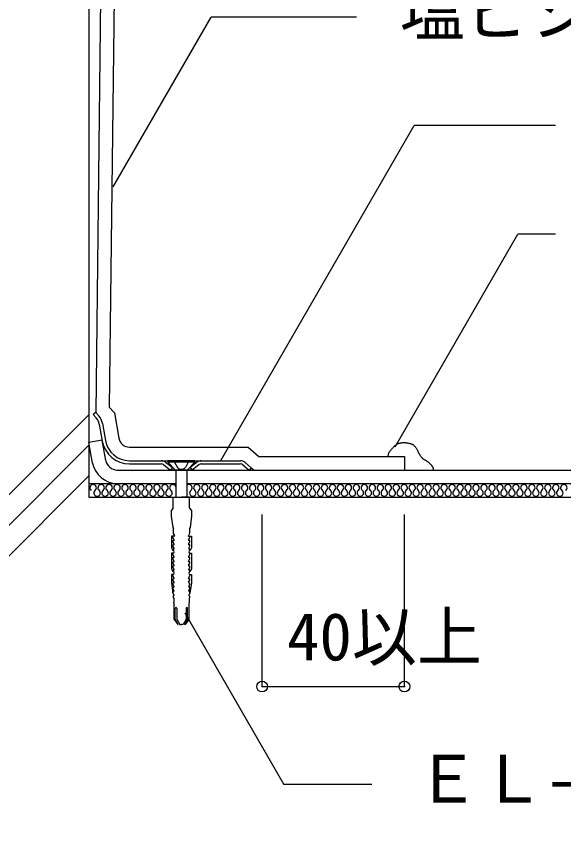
# Model space of a CAD drawing. Units: millimetres, scale not verified. Extents: x -615 to 665, y -971 to 997.
# Drawn here: x -371.5 to -169.4, y -749.3 to -449.9 of the extents above; entities that cross this region are included whole.
import ezdxf
from ezdxf.enums import TextEntityAlignment as Align

# ---------------------------------------------------------------- set-up
doc = ezdxf.new("R2010")
doc.units = ezdxf.units.MM
doc.header["$LTSCALE"] = 8
doc.header["$PDMODE"] = 32
doc.header["$PDSIZE"] = 4
doc.linetypes.add('DASHED3', pattern=[4, 3, -1])
for name, color, linetype in [('4-2', 7, 'Continuous'), ('4-4', 2, 'Continuous'), ('4-6', 2, 'Continuous'), ('4-7', 7, 'Continuous'), ('4-A', 7, 'Continuous'), ('4-B', 7, 'Continuous'), ('4-D', 4, 'Continuous'), ('4-E', 4, 'Continuous')]:
    doc.layers.add(name, color=color, linetype=linetype)
doc.styles.add('ＭＳ ゴシック', font='')
doc.styles.get('ＭＳ ゴシック').set_extended_font_data('MS Gothic')

msp = doc.modelspace()

# ---------------------------------------------------------------- linework, layer by layer
at = {"layer": '4-2'}
for p, q in [((-344.705, -227.311), (-344.705, -627.311)), ((-338.505, -287.049), (-342.169, -596.052)), ((-343.356, -614.814), (-344.705, -607.165)), ((-284.758, -616.446), (-283.743, -617.311)), ((-334.3, -617.311), (-228.24, -617.311)), ((-344.705, -622.311), (-312.536, -622.311)), ((-308.536, -622.311), (545.295, -622.311)), ((-344.705, -627.311), (545.295, -627.311))]:
    msp.add_line(p, q, dxfattribs=at)
for points in [[(-338.453, -613.826), (-339.781, -606.297), (-344.705, -607.165)], [(-234.237, -612.311), (-234.219, -612.18), (-234.186, -611.955), (-234.148, -611.731), (-234.103, -611.511), (-234.048, -611.294), (-233.979, -611.083), (-233.931, -610.963), (-233.891, -610.871), (-233.812, -610.715), (-233.725, -610.563), (-233.631, -610.414), (-233.53, -610.269), (-233.426, -610.126), (-233.363, -610.045), (-233.289, -609.95), (-233.159, -609.79), (-233.026, -609.632), (-232.891, -609.476), (-232.754, -609.323), (-232.615, -609.171), (-232.533, -609.084), (-232.448, -608.993), (-232.298, -608.837), (-232.147, -608.684), (-231.992, -608.534), (-231.833, -608.387), (-231.669, -608.246), (-231.572, -608.166), (-231.484, -608.098), (-231.33, -607.983), (-231.171, -607.875), (-231.008, -607.775), (-230.84, -607.682), (-230.669, -607.599), (-230.567, -607.555), (-230.453, -607.51), (-230.253, -607.443), (-230.05, -607.386), (-229.843, -607.339)], [(-229.843, -607.339), (-229.634, -607.299), (-229.423, -607.266), (-229.3, -607.249), (-229.152, -607.23), (-228.895, -607.203), (-228.639, -607.184), (-228.383, -607.175), (-228.128, -607.177), (-227.874, -607.191), (-227.727, -607.205), (-227.62, -607.219), (-227.435, -607.248), (-227.251, -607.282), (-227.067, -607.32), (-226.883, -607.36), (-226.699, -607.401), (-226.591, -607.424), (-226.469, -607.449), (-226.258, -607.492), (-226.048, -607.538), (-225.842, -607.591), (-225.639, -607.653), (-225.442, -607.729), (-225.332, -607.781), (-225.233, -607.834), (-225.067, -607.937), (-224.909, -608.054), (-224.758, -608.182), (-224.615, -608.319), (-224.479, -608.464), (-224.404, -608.551), (-224.32, -608.653), (-224.181, -608.835), (-224.051, -609.021), (-223.928, -609.211), (-223.811, -609.405), (-223.698, -609.601), (-223.634, -609.716), (-223.566, -609.839)], [(-223.566, -609.839), (-223.452, -610.052), (-223.34, -610.267), (-223.229, -610.482), (-223.119, -610.697), (-223.007, -610.914), (-222.943, -611.039), (-222.854, -611.208), (-222.698, -611.497), (-222.533, -611.782), (-222.358, -612.059), (-222.17, -612.325), (-221.965, -612.578), (-221.837, -612.718), (-221.79, -612.765), (-221.709, -612.844), (-221.625, -612.921), (-221.538, -612.995), (-221.449, -613.066), (-221.358, -613.134), (-221.303, -613.172), (-221.214, -613.231), (-221.056, -613.327), (-220.894, -613.419), (-220.731, -613.508), (-220.569, -613.597), (-220.408, -613.689), (-220.316, -613.744), (-220.224, -613.804), (-220.068, -613.911), (-219.915, -614.024), (-219.766, -614.141), (-219.619, -614.262), (-219.472, -614.384), (-219.388, -614.455), (-219.282, -614.545), (-219.101, -614.7), (-218.921, -614.857), (-218.746, -615.018), (-218.576, -615.185)], [(-218.576, -615.185), (-218.413, -615.358), (-218.322, -615.462), (-218.27, -615.524), (-218.184, -615.634), (-218.101, -615.746), (-218.024, -615.862), (-217.951, -615.98), (-217.884, -616.102), (-217.848, -616.173), (-217.801, -616.275), (-217.73, -616.454), (-217.668, -616.636), (-217.613, -616.822), (-217.564, -617.011), (-217.518, -617.2), (-217.492, -617.311)]]:
    msp.add_lwpolyline(points, dxfattribs=at)
for radius in [4.548, 9.548]:
    msp.add_arc((-334.029, -612.771), radius, 192.35613, 267.64387, dxfattribs=at)
at = {"layer": '4-4'}
for p, q in [((-333.505, -287.079), (-337.146, -594.144)), ((-335.263, -596.216), (-337.146, -594.144)), ((-335.263, -596.216), (-333.616, -605.554)), ((-329.677, -608.859), (-285.953, -608.859)), ((-285.953, -608.859), (-281.902, -612.311)), ((-281.902, -612.311), (-228.24, -612.311)), ((-228.24, -612.311), (-228.24, -617.311)), ((-228.24, -617.311), (-90.377, -617.311))]:
    msp.add_line(p, q, dxfattribs=at)
msp.add_arc((-329.677, -604.859), 4, 190, 270, dxfattribs=at)
at = {"layer": '4-6'}
for p, q in [((-342.169, -596.052), (-343.057, -596.859)), ((-341.933, -598.096), (-343.057, -596.859)), ((-341.045, -597.289), (-342.169, -596.052)), ((-340.831, -600.342), (-339.722, -606.631)), ((-339.649, -600.133), (-338.54, -606.422)), ((-329.677, -613.859), (-317.852, -613.859)), ((-303.219, -613.859), (-288.788, -613.859)), ((-329.677, -615.059), (-317.852, -615.059)), ((-317.12, -615.308), (-314.517, -617.311)), ((-316.389, -614.357), (-313.786, -616.359)), ((-313.786, -616.359), (-314.517, -617.311)), ((-304.683, -614.357), (-307.286, -616.359)), ((-307.286, -616.359), (-306.554, -617.311)), ((-303.951, -615.308), (-306.554, -617.311)), ((-303.219, -615.059), (-288.788, -615.059)), ((-287.815, -615.418), (-285.536, -617.359)), ((-287.037, -614.504), (-284.758, -616.446)), ((-284.758, -616.446), (-285.536, -617.359))]:
    msp.add_line(p, q, dxfattribs=at)
at = {"layer": '4-6', "color": 4}
for p, q in [((-317.852, -613.859), (-303.219, -613.859)), ((-306.554, -617.311), (-314.517, -617.311))]:
    msp.add_line(p, q, dxfattribs=at)
at = {"layer": '4-6'}
for centre, radius, start, end in [((-345.262, -601.123), 4.5, 10, 42.27369), ((-345.262, -601.123), 5.7, 10, 42.27369), ((-329.677, -604.859), 10.2, 190, 270), ((-329.677, -604.859), 9, 190, 270), ((-317.852, -616.259), 2.4, 52.43141, 90), ((-303.219, -616.259), 2.4, 90, 127.56859), ((-288.788, -616.559), 2.7, 49.57392, 90), ((-317.852, -616.259), 1.2, 52.43141, 90), ((-303.219, -616.259), 1.2, 90, 127.56859), ((-288.788, -616.559), 1.5, 49.57392, 90)]:
    msp.add_arc(centre, radius, start, end, dxfattribs=at)
at = {"layer": '4-7'}
for p, q in [((-315.536, -613.936), (-315.536, -614.436)), ((-315.536, -614.436), (-312.661, -617.311)), ((-305.536, -614.436), (-315.536, -614.436)), ((-305.536, -614.436), (-308.411, -617.311)), ((-308.411, -617.311), (-312.661, -617.311)), ((-312.536, -617.311), (-312.536, -627.311)), ((-308.536, -617.311), (-308.536, -627.311)), ((-313.704, -646.935), (-313.704, -646.935)), ((-313.704, -646.935), (-313.704, -646.935)), ((-307.367, -646.935), (-307.367, -646.935)), ((-307.367, -646.935), (-307.367, -646.935)), ((-313.705, -662.602), (-313.271, -663.426)), ((-307.367, -662.602), (-307.8, -663.426))]:
    msp.add_line(p, q, dxfattribs=at)
at = {"layer": '4-7', "linetype": 'DASHED3'}
for p, q in [((-313.086, -614.436), (-313.086, -613.936)), ((-313.086, -614.436), (-312.003, -616.311)), ((-307.986, -614.436), (-309.068, -616.311)), ((-307.986, -614.436), (-307.986, -613.936))]:
    msp.add_line(p, q, dxfattribs=at)
at = {"layer": '4-7'}
for points in [[(-305.536, -614.436), (-305.536, -613.936), (-315.536, -613.936)], [(-313.536, -631.406), (-313.536, -627.311), (-310.536, -627.311)], [(-307.536, -631.406), (-307.536, -627.311), (-310.536, -627.311)], [(-313.536, -631.406), (-314.286, -632.231), (-314.286, -634.329), (-313.738, -638.447), (-313.496, -638.854), (-313.536, -638.854), (-313.536, -640.668), (-313.103, -641.493)], [(-307.536, -631.406), (-306.786, -632.231), (-306.786, -634.329), (-307.334, -638.447), (-307.576, -638.854), (-307.536, -638.854), (-307.536, -640.668), (-307.969, -641.493)], [(-313.233, -641.74), (-314.211, -641.74), (-314.211, -645.974), (-313.709, -646.935), (-313.704, -646.935)], [(-313.164, -643.06), (-313.672, -642.235), (-313.672, -641.74)], [(-313.164, -644.626), (-313.672, -643.802), (-313.672, -643.324), (-313.323, -643.307)], [(-307.907, -643.06), (-307.4, -642.235), (-307.4, -641.74)], [(-307.907, -644.626), (-307.4, -643.802), (-307.4, -643.324), (-307.748, -643.307)], [(-307.839, -641.74), (-306.861, -641.74), (-306.861, -645.974), (-307.362, -646.935), (-307.367, -646.935)], [(-313.704, -646.935), (-313.701, -646.458), (-313.383, -646.44)], [(-313.221, -646.193), (-313.672, -645.368), (-313.672, -644.891), (-313.324, -644.874)], [(-307.85, -646.193), (-307.4, -645.368), (-307.4, -644.891), (-307.748, -644.874)], [(-307.367, -646.935), (-307.371, -646.458), (-307.688, -646.44)], [(-313.672, -648.007), (-314.211, -648.007), (-314.211, -653.804), (-313.704, -654.768)], [(-313.164, -649.326), (-313.672, -648.502), (-313.672, -648.007)], [(-313.164, -650.893), (-313.672, -650.068), (-313.672, -649.591), (-313.324, -649.574)], [(-307.907, -649.326), (-307.4, -648.502), (-307.4, -648.007)], [(-307.907, -650.893), (-307.4, -650.068), (-307.4, -649.591), (-307.748, -649.574)], [(-307.4, -648.007), (-306.861, -648.007), (-306.861, -653.804), (-307.367, -654.768)], [(-313.164, -652.46), (-313.672, -651.635), (-313.672, -651.158), (-313.324, -651.14)], [(-313.222, -654.026), (-313.672, -653.202), (-313.672, -652.724), (-313.324, -652.707)], [(-307.907, -652.46), (-307.4, -651.635), (-307.4, -651.158), (-307.748, -651.14)], [(-307.85, -654.026), (-307.4, -653.202), (-307.4, -652.724), (-307.748, -652.707)], [(-313.704, -654.768), (-313.701, -654.291), (-313.38, -654.274)], [(-307.367, -654.768), (-307.371, -654.291), (-307.691, -654.274)], [(-313.672, -655.84), (-314.211, -655.84), (-314.211, -659.089), (-313.705, -662.602), (-313.704, -662.124), (-313.396, -662.107)], [(-313.197, -658.726), (-313.677, -657.902), (-313.672, -657.424), (-313.324, -657.407)], [(-313.164, -657.16), (-313.672, -656.335), (-313.672, -655.84)], [(-307.907, -657.16), (-307.4, -656.335), (-307.4, -655.84)], [(-307.875, -658.726), (-307.395, -657.902), (-307.4, -657.424), (-307.748, -657.407)], [(-307.4, -655.84), (-306.861, -655.84), (-306.861, -659.089), (-307.367, -662.602), (-307.367, -662.124), (-307.676, -662.107)], [(-313.251, -661.86), (-313.702, -661.035), (-313.699, -660.558), (-313.377, -660.54)], [(-313.229, -660.293), (-313.693, -659.468), (-313.688, -658.991), (-313.354, -658.974)], [(-307.843, -660.293), (-307.379, -659.468), (-307.383, -658.991), (-307.718, -658.974)], [(-307.82, -661.86), (-307.37, -661.035), (-307.372, -660.558), (-307.694, -660.54)], [(-313.401, -663.674), (-313.536, -663.674), (-313.536, -664.457), (-313.386, -664.457), (-313.386, -666.065), (-313.379, -666.065)], [(-307.67, -663.674), (-307.536, -663.674), (-307.536, -664.457), (-307.686, -664.457), (-307.686, -666.065), (-307.692, -666.065)], [(-313.329, -666.395), (-313.329, -672.345), (-312.889, -672.997), (-311.886, -674.311), (-311.736, -674.311), (-312.821, -672.345), (-312.821, -668.374)], [(-307.742, -666.395), (-307.742, -672.345), (-308.183, -672.997), (-309.186, -674.311), (-309.335, -674.311), (-308.25, -672.345), (-308.25, -668.374)], [(-312.238, -668.374), (-312.238, -672.345), (-311.153, -674.311), (-310.536, -674.311)], [(-308.833, -668.374), (-308.833, -672.345), (-309.918, -674.311), (-310.536, -674.311)]]:
    msp.add_lwpolyline(points, dxfattribs=at)
at = {"layer": '4-7', "linetype": 'DASHED3'}
msp.add_arc((-310.536, -615.2), 1.84, 217.11751, 322.88248, dxfattribs=at)
at = {"layer": '4-7'}
for centre, major_axis, start_param, end_param in [((-313.372, -643.084), (0, -0.229), 0.2312026, 1.6765256), ((-313.243, -641.569), (0, -0.172), 0.06848, 2.1628795), ((-307.828, -641.569), (0, -0.172), 4.1203058, 6.2147054), ((-307.7, -643.084), (0, -0.229), 4.6066597, 6.0519827), ((-313.429, -646.217), (0, -0.229), 0.2312026, 1.6765256), ((-313.372, -644.651), (0, -0.229), 0.2312026, 1.6765256), ((-307.7, -644.651), (0, -0.229), 4.6066597, 6.0519827), ((-307.643, -646.217), (0, -0.229), 4.6066597, 6.0519827), ((-313.726, -647.471), (0, -0.536), 0.0442118, 3.0973809), ((-313.372, -649.351), (0, -0.229), 0.2312026, 1.6765256), ((-307.7, -649.351), (0, -0.229), 4.6066597, 6.0519827), ((-307.345, -647.471), (0, -0.536), 3.1858044, 6.2389735), ((-313.372, -650.917), (0, -0.229), 0.2312026, 1.6765256), ((-313.372, -652.484), (0, -0.229), 0.2312026, 1.6765256), ((-307.7, -650.917), (0, -0.229), 4.6066597, 6.0519827), ((-307.7, -652.484), (0, -0.229), 4.6066597, 6.0519827), ((-313.726, -655.304), (0, -0.536), 0.0442118, 3.0973809), ((-313.429, -654.051), (0, -0.229), 0.2312026, 1.6765256), ((-307.643, -654.051), (0, -0.229), 4.6066597, 6.0519827), ((-307.345, -655.304), (0, -0.536), 3.1858044, 6.2389735), ((-313.404, -658.751), (0, -0.229), 0.2312026, 1.6765256), ((-313.372, -657.184), (0, -0.229), 0.2312026, 1.6765256), ((-307.7, -657.184), (0, -0.229), 4.6066597, 6.0519827), ((-307.668, -658.751), (0, -0.229), 4.6066597, 6.0519827), ((-313.436, -660.317), (0, -0.229), 0.2312026, 1.6765256), ((-307.635, -660.317), (0, -0.229), 4.6066597, 6.0519827), ((-313.458, -661.884), (0, -0.229), 0.2312026, 1.6765256), ((-313.414, -663.501), (0, -0.174), 0.0818475, 2.1771705), ((-307.613, -661.884), (0, -0.229), 4.6066597, 6.0519827), ((-307.657, -663.501), (0, -0.174), 4.1060148, 6.2013378), ((-314.056, -666.359), (0, -0.8), 1.5261677, 1.947508), ((-307.016, -666.359), (0, -0.8), 4.3356773, 4.7570176), ((-312.53, -668.384), (0, -0.321), 1.5390306, 4.6806232), ((-308.542, -668.384), (0, -0.321), 1.6025621, 4.7441547)]:
    msp.add_ellipse(centre, major_axis=major_axis, ratio=0.909574, start_param=start_param, end_param=end_param, dxfattribs=at)
at = {"layer": '4-A'}
for p, q in [((-335.713, -512.797), (-299.578, -450.21)), ((-245.927, -450.21), (-299.578, -450.21)), ((-296.021, -613.811), (-224.661, -490.21)), ((-172.497, -490.21), (-224.661, -490.21)), ((-231.697, -608.745), (-186.355, -530.21)), ((-172.497, -530.21), (-186.355, -530.21)), ((-309.243, -669.998), (-272.71, -733.275)), ((-240.239, -733.275), (-272.71, -733.275))]:
    msp.add_line(p, q, dxfattribs=at)
at = {"layer": '4-B'}
msp.add_line((-280.744, -697.191), (-280.744, -633.715), dxfattribs=at)
msp.add_lwpolyline([(-280.744, -697.191), (-228.24, -697.191), (-228.24, -633.715)], dxfattribs=at)
at = {"layer": '4-B', "color": 1}
for p in [(-280.744, -697.191), (-228.24, -697.191)]:
    msp.add_point(p, dxfattribs=at)
at = {"layer": '4-D'}
for centre, start, end in [((-343.117, -623.852), 307.52351, 232.47649), ((-340.173, -623.852), 307.52351, 232.47649), ((-337.229, -623.852), 307.52351, 232.47649), ((-334.285, -623.852), 307.52351, 232.47649), ((-331.341, -623.852), 307.52351, 232.47649), ((-328.397, -623.852), 307.52351, 232.47649), ((-325.453, -623.852), 307.52351, 232.47649), ((-322.509, -623.852), 307.52351, 232.47649), ((-319.565, -623.852), 307.52351, 232.47649), ((-316.621, -623.852), 307.52351, 232.47649), ((-313.677, -623.852), 19.12943, 232.47649), ((-307.789, -623.852), 307.52351, 128.13891), ((-304.846, -623.852), 307.52351, 232.47649), ((-301.902, -623.852), 307.52351, 232.47649), ((-298.958, -623.852), 307.52351, 232.47649), ((-296.014, -623.852), 307.52351, 232.47649), ((-293.07, -623.852), 307.52351, 232.47649), ((-290.126, -623.852), 307.52351, 232.47649), ((-287.182, -623.852), 307.52351, 232.47649), ((-284.238, -623.852), 307.52351, 232.47649), ((-281.294, -623.852), 307.52351, 232.47649), ((-278.35, -623.852), 307.52351, 232.47649), ((-275.406, -623.852), 307.52351, 232.47649), ((-272.462, -623.852), 307.52351, 232.47649), ((-269.519, -623.852), 307.52351, 232.47649), ((-266.575, -623.852), 307.52351, 232.47649), ((-263.631, -623.852), 307.52351, 232.47649), ((-260.687, -623.852), 307.52351, 232.47649), ((-257.743, -623.852), 307.52351, 232.47649), ((-254.799, -623.852), 307.52351, 232.47649), ((-251.855, -623.852), 307.52351, 232.47649), ((-248.911, -623.852), 307.52351, 232.47649), ((-245.967, -623.852), 307.52351, 232.47649), ((-243.023, -623.852), 307.52351, 232.47649), ((-240.079, -623.852), 307.52351, 232.47649), ((-237.135, -623.852), 307.52351, 232.47649), ((-234.191, -623.852), 307.52351, 232.47649), ((-231.248, -623.852), 307.52351, 232.47649), ((-228.304, -623.852), 307.52351, 232.47649), ((-225.36, -623.852), 307.52351, 232.47649), ((-222.416, -623.852), 307.52351, 232.47649), ((-219.472, -623.852), 307.52351, 232.47649), ((-216.528, -623.852), 307.52351, 232.47649), ((-213.584, -623.852), 307.52351, 232.47649), ((-210.64, -623.852), 307.52351, 232.47649), ((-207.696, -623.852), 307.52351, 232.47649), ((-204.752, -623.852), 307.52351, 232.47649), ((-201.808, -623.852), 307.52351, 232.47649), ((-198.864, -623.852), 307.52351, 232.47649), ((-195.921, -623.852), 307.52351, 232.47649), ((-192.977, -623.852), 307.52351, 232.47649), ((-190.033, -623.852), 307.52351, 232.47649), ((-187.089, -623.852), 307.52351, 232.47649), ((-184.145, -623.852), 307.52351, 232.47649), ((-181.201, -623.852), 307.52351, 232.47649), ((-178.257, -623.852), 307.52351, 232.47649), ((-175.313, -623.852), 307.52351, 232.47649), ((-172.369, -623.852), 307.52351, 232.47649), ((-169.425, -623.852), 307.52351, 232.47649), ((-341.645, -625.769), 127.52351, 52.47649), ((-338.701, -625.769), 127.52351, 52.47649), ((-335.757, -625.769), 127.52351, 52.47649), ((-332.813, -625.769), 127.52351, 52.47649), ((-329.869, -625.769), 127.52351, 52.47649), ((-326.925, -625.769), 127.52351, 52.47649), ((-323.981, -625.769), 127.52351, 52.47649), ((-321.037, -625.769), 127.52351, 52.47649), ((-318.093, -625.769), 127.52351, 52.47649), ((-315.149, -625.769), 127.52351, 52.47649), ((-306.318, -625.769), 127.52351, 52.47649), ((-303.374, -625.769), 127.52351, 52.47649), ((-300.43, -625.769), 127.52351, 52.47649), ((-297.486, -625.769), 127.52351, 52.47649), ((-294.542, -625.769), 127.52351, 52.47649), ((-291.598, -625.769), 127.52351, 52.47649), ((-288.654, -625.769), 127.52351, 52.47649), ((-285.71, -625.769), 127.52351, 52.47649), ((-282.766, -625.769), 127.52351, 52.47649), ((-279.822, -625.769), 127.52351, 52.47649), ((-276.878, -625.769), 127.52351, 52.47649), ((-273.934, -625.769), 127.52351, 52.47649), ((-270.99, -625.769), 127.52351, 52.47649), ((-268.047, -625.769), 127.52351, 52.47649), ((-265.103, -625.769), 127.52351, 52.47649), ((-262.159, -625.769), 127.52351, 52.47649), ((-259.215, -625.769), 127.52351, 52.47649), ((-256.271, -625.769), 127.52351, 52.47649), ((-253.327, -625.769), 127.52351, 52.47649), ((-250.383, -625.769), 127.52351, 52.47649), ((-247.439, -625.769), 127.52351, 52.47649), ((-244.495, -625.769), 127.52351, 52.47649), ((-241.551, -625.769), 127.52351, 52.47649), ((-238.607, -625.769), 127.52351, 52.47649), ((-235.663, -625.769), 127.52351, 52.47649), ((-232.72, -625.769), 127.52351, 52.47649), ((-229.776, -625.769), 127.52351, 52.47649), ((-226.832, -625.769), 127.52351, 52.47649), ((-223.888, -625.769), 127.52351, 52.47649), ((-220.944, -625.769), 127.52351, 52.47649), ((-218, -625.769), 127.52351, 52.47649), ((-215.056, -625.769), 127.52351, 52.47649), ((-212.112, -625.769), 127.52351, 52.47649), ((-209.168, -625.769), 127.52351, 52.47649), ((-206.224, -625.769), 127.52351, 52.47649), ((-203.28, -625.769), 127.52351, 52.47649), ((-200.336, -625.769), 127.52351, 52.47649), ((-197.392, -625.769), 127.52351, 52.47649), ((-194.449, -625.769), 127.52351, 52.47649), ((-191.505, -625.769), 127.52351, 52.47649), ((-188.561, -625.769), 127.52351, 52.47649), ((-185.617, -625.769), 127.52351, 52.47649), ((-182.673, -625.769), 127.52351, 52.47649), ((-179.729, -625.769), 127.52351, 52.47649), ((-176.785, -625.769), 127.52351, 52.47649), ((-173.841, -625.769), 127.52351, 52.47649), ((-170.897, -625.769), 127.52351, 52.47649)]:
    msp.add_arc(centre, 1.208, start, end, dxfattribs=at)
at = {"layer": '4-E'}
for p, q in [((-494.705, -746.873), (-344.705, -596.873)), ((-494.705, -758.187), (-344.705, -608.187)), ((-494.705, -769.501), (-344.705, -619.501))]:
    msp.add_line(p, q, dxfattribs=at)

# ---------------------------------------------------------------- texts
at = {"layer": '4-A', "style": 'ＭＳ ゴシック'}
for s, p in [('塩ビシート 機械的固定工法', (-229.927, -462.21)), ('ＥＬ-2001注入', (-224.239, -745.275))]:
    msp.add_text(s, height=17.6, dxfattribs=at).set_placement(p, align=Align.BOTTOM_LEFT)
at = {"layer": '4-B', "style": 'ＭＳ ゴシック'}
msp.add_text('40以上', height=17.6, dxfattribs=at).set_placement((-271.581, -692.84), align=Align.BOTTOM_LEFT)

doc.saveas('drawing.dxf')
